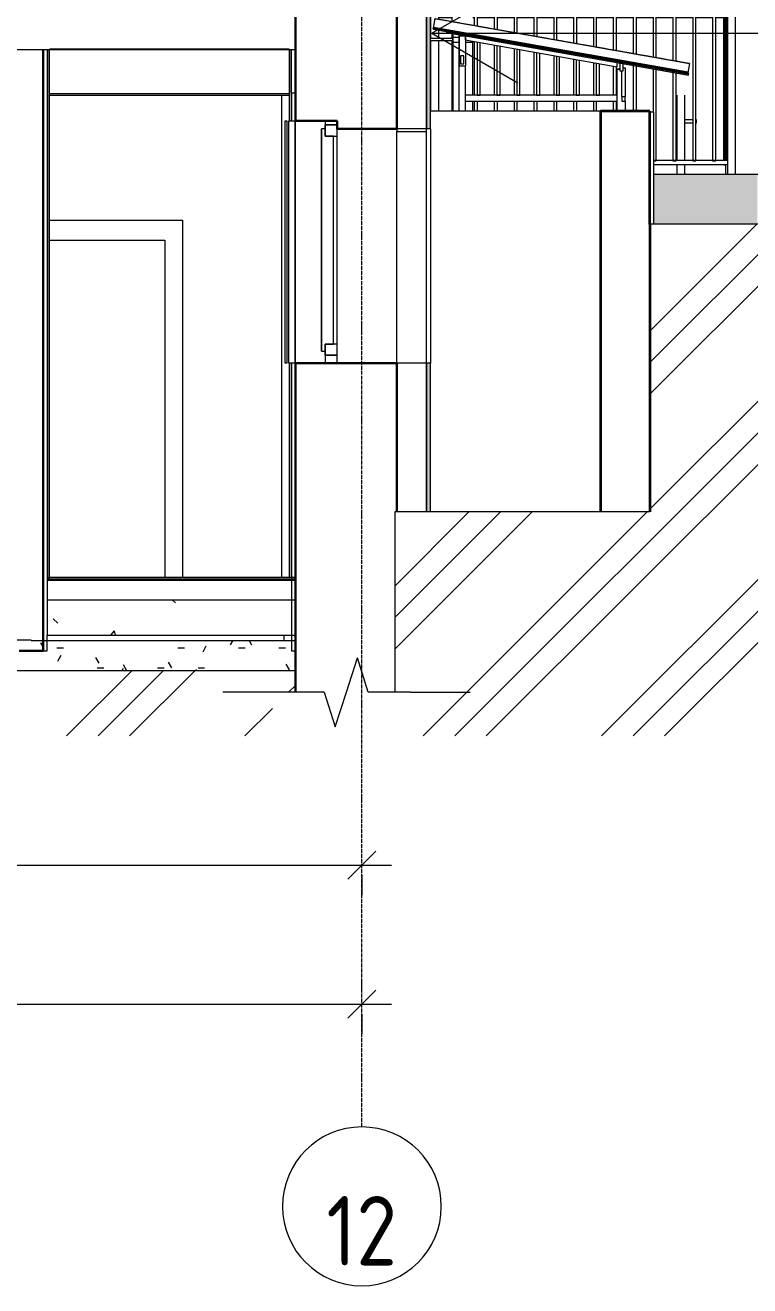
# Model space of a CAD drawing. Header units: millimetres. Extents: x -3929 to 624051, y 52832 to 514950.
# Drawn here: x 610503 to 614151, y 106248 to 112598 of the extents above; entities that cross this region are included whole.
import ezdxf

# ---------------------------------------------------------------- set-up
doc = ezdxf.new("R2010")
doc.units = ezdxf.units.MM
doc.linetypes.add('ADSK_Линия сетки', pattern=[25, 20, -2.5, 0, -2.5])
doc.linetypes.add('ADSK_Невидимые', pattern=[5, 3, -2])
for name, color, linetype, lineweight in [('_ Окна', 7, 'Continuous', 9), ('Аннотация', 7, 'Continuous', 18), ('Каркас', 7, 'Continuous', 18), ('Крыша', 7, 'Continuous', 9), ('Обобщенные модели', 7, 'Continuous', 18), ('Ограждение', 7, 'Continuous', 9), ('Окна', 7, 'Continuous', 9), ('Оси', 253, 'Continuous', 9), ('Перекрытие', 7, 'Continuous', 18), ('Потолки', 7, 'Continuous', 9), ('Размеры', 7, 'Continuous', 9), ('Стены внутренние', 7, 'Continuous', 18), ('Стены наружные', 7, 'Continuous', 18), ('Стены несущие', 7, 'Continuous', 30), ('Стены отделка', 7, 'Continuous', 30), ('Стены перегородки', 7, 'Continuous', 30), ('Стены штриховка', 7, 'Continuous', 9), ('Стены штриховка поверхности', 7, 'Continuous', 18), ('Узлы', 7, 'Continuous', 18), ('ШТРИХОВКА', 252, 'Continuous', 15)]:
    doc.layers.add(name, color=color, linetype=linetype, lineweight=lineweight)
doc.layers.add('Линии', color=7, linetype='Continuous', lineweight=9, true_color=0x00a600)
doc.styles.add('GOST Common', font='GOST_Common.ttf', dxfattribs={"width": 0.9, "height": 350})
doc.styles.add('GOST Common_4', font='GOST_Common.ttf', dxfattribs={"width": 0.9, "height": 200})
doc.dimstyles.new('ADSK_Основной_2_мм_1', dxfattribs={"dimscale": 304.8, "dimtxt": 201.142999, "dimasz": 0.463911, "dimexe": 0.492126, "dimexo": 0.492126, "dimgap": 0.098425, "dimtad": 1, "dimrnd": 0.01, "dimdsep": 46, "dimtxsty": 'GOST Common_4', "dimblk1": 'OBLIQUE', "dimblk2": 'OBLIQUE', "dimsah": 1, "dimcen": 0.09, "dimdle": 0.492126, "dimazin": 2, "dimtfac": 1, "dimtdec": 4, "dimtix": 1, "dimtmove": 1, "dimatfit": 3, "dimfxl": 1, "dimtvp": 1, "dimtolj": 1, "dimtzin": 0, "dimlwd": 20, "dimlwe": 20, "dimarcsym": 2})
pattern_1 = [(0, (580790.93, 121145.93), (406.4, 101.6), [33.528, -271.272, 33.528, -271.272, -1625.6]), (0, (580790.93, 121145.93), (406.4, 101.6), [-609.6, 33.528, -576.072, 33.528, -271.272, -711.2]), (0, (580790.93, 121145.93), (406.4, 101.6), [-1524, 33.528, -169.672, 33.528, -474.472]), (120, (580943.33, 121196.73), (-291.18818, 301.15272), [33.528, -271.272, 33.528, -271.272, -1625.6]), (120, (580943.33, 121196.73), (-291.18818, 301.15272), [-609.6, 33.528, -576.072, 33.528, -271.272, -711.2]), (120, (580943.33, 121196.73), (-291.18818, 301.15272), [-1524, 33.528, -169.672, 33.528, -474.472]), (240, (580994.13, 121399.93), (-115.21182, -402.75272), [33.528, -271.272, 33.528, -271.272, -1625.6]), (240, (580994.13, 121399.93), (-115.21182, -402.75272), [-609.6, 33.528, -576.072, 33.528, -271.272, -711.2]), (240, (580994.13, 121399.93), (-115.21182, -402.75272), [-1524, 33.528, -169.672, 33.528, -474.472])]

# ---------------------------------------------------------------- blocks, each defined once
blk = doc.blocks.new('Водосток - Тип 1 _карниз больше 490мм_-5168659-Разрез 1-1')
at = {"layer": 'Обобщенные модели'}
for p, q in [((55808.4, -215.4), (55695.1, -215.4)), ((55695.1, -225.4), (55808.4, -225.4)), ((55806.4, -207.9), (55806.4, -232.9)), ((55806.4, -207.9), (55839.6, -207.9)), ((55806.4, -232.9), (55839.6, -232.9)), ((55808.4, -190.9), (55808.4, -580.2)), ((55871.6, -232.9), (55910.4, -232.9)), ((55908.4, -500.3), (55908.4, -228.9)), ((55910.4, -232.9), (55910.4, -229.2)), ((55908.4, -580.2), (55908.4, -530.2))]:
    blk.add_line(p, q, dxfattribs=at)
blk = doc.blocks.new('Roof Cladding - 833x50mm-3052797-Разрез 1-1')
at = {"layer": 'Обобщенные модели', "lineweight": 9}
h = blk.add_hatch(dxfattribs=at)
h.set_pattern_fill('FP_30', color=0, style=0, pattern_type=2)
h.set_pattern_definition([(45, (23942.57, 8400), (-106.066, 106.066), [])])
h.paths.add_polyline_path([(56991.1, -389.3), (56991.3, -387.8), (55711.1, -162.1), (55710.8, -163.6), (56836.6, -362.1)])
at = {"layer": 'Обобщенные модели', "color": 0}
for p, q in [((55711.1, -162.1), (55719.5, -114.3)), ((55719.5, -114.3), (56999.8, -340.1)), ((56999.8, -340.1), (56991.3, -387.8))]:
    blk.add_line(p, q, dxfattribs=at)
at = {"layer": 'Обобщенные модели', "color": 0, "linetype": 'ADSK_Невидимые'}
for p, q in [((56999.5, -341.5), (55719.2, -115.8)), ((56991.3, -387.8), (55711.1, -162.1))]:
    blk.add_line(p, q, dxfattribs=at)
at = {"layer": 'Обобщенные модели', "color": 0, "lineweight": 40}
for p, q in [((55711.1, -162.1), (55710.8, -163.6)), ((55710.8, -163.6), (56991.1, -389.3)), ((56991.3, -387.8), (55711.1, -162.1)), ((56991.1, -389.3), (56991.3, -387.8))]:
    blk.add_line(p, q, dxfattribs=at)
blk = doc.blocks.new('Ограждение 2 - Ограждение 2-1804460-Разрез 1-1')
at = {"layer": 'Ограждение', "color": 0}
for p, q in [((55908.3, 201), (57192, -71.9)), ((55908.3, 200.2), (55916, 198.6)), ((55916, 199.3), (55916, -149)), ((55931.9, 195.3), (56016, 177.6)), ((55932, -151.8), (55932, 195.9)), ((56016, 178.1), (56016, -166.6)), ((56031.9, 174.3), (56116, 156.7)), ((56032, -169.4), (56032, 174.7)), ((56116, 156.8), (56116, -184.2)), ((56131.9, 153.4), (56160.1, 147.5)), ((56132, -187.1), (56132, 153.4)), ((56216, 135.6), (56216, -201.9)), ((56232, -204.7), (56232, 132.2)), ((56316, 114.3), (56316, -219.5)), ((56332, -222.3), (56332, 110.9)), ((56416, 93.1), (56416, -237.1)), ((56432, -240), (56432, 89.7)), ((56516, 71.8), (56516, -254.8)), ((56532, -257.6), (56532, 68.4)), ((56616, 50.6), (56616, -272.4)), ((56632, -275.2), (56632, 47.2)), ((56716, 29.3), (56716, -290)), ((56732, -292.3), (56732, 25.9)), ((56816, 8), (56816, -307.7)), ((56832, -310.5), (56832, 4.6)), ((56916, -13.2), (56916, -325.3)), ((56932, -328.1), (56932, -16.6)), ((57016, -34.5), (57016, -830.7)), ((57032, -830.7), (57032, -37.9)), ((57116, -55.7), (57116, -830.7)), ((57132, -830.7), (57132, -59.1)), ((57192, -900), (57192, -31)), ((57232, -900), (57232, -39.5)), ((55697.4, -215.7), (55697.4, -86.4)), ((55737.4, -117.5), (55737.4, -86.4)), ((55737.4, -108.2), (55804.9, -108.2)), ((55804.9, -129.4), (55804.9, -86.4)), ((55916, -68.2), (55908.3, -68.2)), ((55908.3, -108.2), (55916, -108.2)), ((56016, -68.2), (55932, -68.2)), ((55932, -108.2), (56016, -108.2)), ((56116, -68.2), (56032, -68.2)), ((56032, -108.2), (56116, -108.2)), ((56216, -68.2), (56132, -68.2)), ((56132, -108.2), (56216, -108.2)), ((56315, -68.2), (56232, -68.2)), ((56232, -108.2), (56315, -108.2)), ((56416, -68.2), (56332, -68.2)), ((56332, -108.2), (56416, -108.2)), ((56516, -68.2), (56432, -68.2)), ((56432, -108.2), (56516, -108.2)), ((56616, -68.2), (56532, -68.2)), ((56532, -108.2), (56616, -108.2)), ((56716, -68.2), (56632, -68.2)), ((56632, -108.2), (56716, -108.2)), ((56816, -68.2), (56732, -68.2)), ((56732, -108.2), (56816, -108.2)), ((56916, -68.2), (56832, -68.2)), ((56832, -108.2), (56916, -108.2)), ((57016, -68.2), (56932, -68.2)), ((56932, -108.2), (57016, -108.2)), ((57116, -68.2), (57032, -68.2)), ((57032, -108.2), (57116, -108.2)), ((57174.7, -68.2), (57132, -68.2)), ((57132, -108.2), (57182, -108.2)), ((57173, -830), (57173, -108.2)), ((57173.7, -108.2), (57173.7, -830)), ((57173.9, -830), (57173.9, -108.2)), ((57174.6, -108.2), (57174.6, -830)), ((57174.8, -830), (57174.8, -108.2)), ((57175.5, -108.2), (57175.5, -830)), ((57175.7, -830), (57175.7, -108.2)), ((57176.5, -108.2), (57176.5, -830)), ((57176.6, -830), (57176.6, -108.2)), ((57177.5, -830), (57177.5, -108.2)), ((57178.4, -830), (57178.4, -108.2)), ((57179.2, -108.2), (57179.2, -830)), ((57179.3, -830), (57179.3, -108.2)), ((57180.1, -108.2), (57180.1, -830)), ((57180.2, -830), (57180.2, -108.2)), ((57181, -108.2), (57181, -830)), ((57181.1, -830), (57181.1, -108.2)), ((57181.9, -108.2), (57181.9, -830)), ((57182, -830), (57182, -69.7)), ((57184.7, -75), (57184.7, -70.3)), ((57192, -75), (57184.7, -75)), ((57189.6, -75), (57189.6, -830)), ((57189.8, -830), (57189.8, -75)), ((57190.5, -75), (57190.5, -830)), ((57190.7, -830), (57190.7, -75)), ((57191.4, -75), (57191.4, -830)), ((57191.6, -830), (57191.6, -75)), ((55737.4, -215.6), (55737.4, -168.3)), ((55804.9, -215.6), (55804.9, -190.3)), ((55697.4, -580.2), (55697.4, -225.2)), ((55737.4, -580.2), (55737.4, -225.3)), ((55804.9, -580.2), (55804.9, -225.3)), ((55916, -230.2), (55916, -500.3)), ((56016, -247.8), (56016, -500.3)), ((56116, -265.5), (56116, -500.3)), ((56216, -283.1), (56216, -500.3)), ((56316, -300.7), (56316, -500.3)), ((56416, -318.4), (56416, -500.3)), ((56516, -336), (56516, -500.3)), ((56616, -353.6), (56616, -500.3)), ((56632, -500.3), (56632, -356.5)), ((56716, -351), (56716, -580.2)), ((56732, -580.2), (56732, -353.8)), ((56816, -368.6), (56816, -585.2)), ((56832, -830.7), (56832, -371.4)), ((56916, -386.2), (56916, -830.7)), ((56932, -830.7), (56932, -389.1)), ((55916, -530.2), (55916, -580.2)), ((55932, -580.2), (55932, -530.2)), ((56016, -530.2), (56016, -580.2)), ((56032, -580.2), (56032, -530.2)), ((56116, -530.2), (56116, -580.2)), ((56132, -580.2), (56132, -530.2)), ((56216, -530.2), (56216, -580.2)), ((56232, -580.2), (56232, -530.2)), ((56316, -530.2), (56316, -580.2)), ((56332, -580.2), (56332, -530.2)), ((56416, -530.2), (56416, -580.2)), ((56432, -580.2), (56432, -530.2)), ((56516, -530.2), (56516, -580.2)), ((56532, -580.2), (56532, -530.2)), ((56616, -530.2), (56616, -580.2)), ((56632, -580.2), (56632, -530.2)), ((57192, -830), (56820.5, -830)), ((56820.5, -830.7), (56832, -830.7)), ((56820.5, -850), (57192, -850)), ((56916, -830.7), (56932, -830.7)), ((57016, -830.7), (57032, -830.7)), ((57116, -830.7), (57132, -830.7)), ((57172.9, -850.7), (57182, -850.7)), ((57182, -900), (57182, -850))]:
    blk.add_line(p, q, dxfattribs=at)
blk = doc.blocks.new('Ограждение 10 - Ограждение 1-1989493-Разрез 1-1')
at = {"layer": 'Ограждение', "color": 0}
for p, q in [((55840, -201.9), (55841.5, -201.9)), ((55840, -580.2), (55840, -201.9)), ((55841.5, -197.4), (55845.1, -197.4)), ((55841.5, -201.9), (55841.5, -197.4)), ((55841.5, -201.9), (55870.7, -201.9)), ((55841.5, -354.7), (55841.5, -201.9)), ((55870, -201.8), (55870, -222.1)), ((55870, -222.1), (56635.5, -357.1)), ((55871.5, -202.1), (55871.5, -354.7)), ((55929.5, -232.6), (55929.5, -500.3)), ((55945.5, -500.3), (55945.5, -235.4)), ((56029.5, -250.2), (56029.5, -500.3)), ((56045.5, -500.3), (56045.5, -253)), ((56129.5, -267.9), (56129.5, -500.3)), ((56145.5, -500.3), (56145.5, -270.7)), ((56229.5, -285.5), (56229.5, -500.3)), ((56245.5, -500.3), (56245.5, -288.3)), ((56329.5, -303.1), (56329.5, -500.3)), ((56345.5, -500.3), (56345.5, -305.9)), ((55871.5, -354.7), (55841.5, -354.7)), ((55870, -354.7), (55870, -580.2)), ((56429.5, -320.8), (56429.5, -500.3)), ((56445.5, -500.3), (56445.5, -323.6)), ((56529.5, -338.4), (56529.5, -500.3)), ((56545.5, -500.3), (56545.5, -341.2)), ((56635.5, -357.1), (56635.5, -336.8)), ((56635.5, -366.8), (56649.5, -366.8)), ((56635.5, -369.4), (56635.5, -366.8)), ((56635.5, -369.4), (56649.5, -369.4)), ((56635.5, -580.2), (56635.5, -369.4)), ((56659.5, -508.8), (56659.5, -377.1)), ((56665.5, -362.2), (56675.5, -362.2)), ((56675.5, -362.2), (56675.5, -508.8)), ((56635.5, -500.3), (55870, -500.3)), ((55929.5, -500.3), (55945.5, -500.3)), ((56029.5, -500.3), (56045.5, -500.3)), ((56129.5, -500.3), (56145.5, -500.3)), ((56229.5, -500.3), (56245.5, -500.3)), ((56329.5, -500.3), (56345.5, -500.3)), ((56429.5, -500.3), (56445.5, -500.3)), ((56529.5, -500.3), (56545.5, -500.3)), ((55870, -530.2), (56635.5, -530.2)), ((56675.5, -530.2), (56675.5, -580.2))]:
    blk.add_line(p, q, dxfattribs=at)
at = {"layer": 'Ограждение', "color": 0, "lineweight": 18}
for p, q in [((55863, -302.5), (55847, -302.5)), ((55847, -302.5), (55847, -342.5)), ((55863, -342.5), (55863, -302.5)), ((55847, -342.5), (55863, -342.5)), ((56665.5, -337.1), (56649.5, -337.1)), ((56649.5, -337.1), (56649.5, -377.1)), ((56649.5, -377.1), (56665.5, -377.1)), ((56665.5, -377.1), (56665.5, -337.1)), ((56675.5, -508.8), (56659.5, -508.8)), ((56659.5, -508.8), (56659.5, -530.2)), ((56659.5, -530.2), (56675.5, -530.2)), ((56675.5, -530.2), (56675.5, -508.8))]:
    blk.add_line(p, q, dxfattribs=at)
blk = doc.blocks.new('окна_rehau_двупольное - 1085х1220Н ОК34-V331-Разрез 1-1')
at = {"layer": '_ Окна'}
for p, q in [((55165.1, -630), (55165.1, -650)), ((55225.1, -630), (55165.1, -630)), ((55225.1, -650), (55225.1, -630)), ((55165.1, -650), (55225.1, -650)), ((55165.1, -1810), (55165.1, -1850)), ((55225.1, -1810), (55165.1, -1810)), ((55225.1, -1850), (55225.1, -1810)), ((55165.1, -1850), (55225.1, -1850))]:
    blk.add_line(p, q, dxfattribs=at)
at = {"layer": '_ Окна', "lineweight": 18}
for p, q in [((55147.1, -670), (55147.1, -1790)), ((55165.1, -670), (55147.1, -670)), ((55225.1, -650), (55165.1, -650)), ((55165.1, -650), (55165.1, -706)), ((55165.1, -706), (55165.1, -670)), ((55225.1, -706), (55225.1, -650)), ((55207.1, -706), (55165.1, -706)), ((55165.1, -706), (55225.1, -706)), ((55207.1, -1754), (55207.1, -706)), ((55165.1, -1790), (55165.1, -1754)), ((55165.1, -1754), (55207.1, -1754)), ((55225.1, -1754), (55165.1, -1754)), ((55165.1, -1754), (55165.1, -1810)), ((55225.1, -1810), (55225.1, -1754)), ((55147.1, -1790), (55165.1, -1790)), ((55165.1, -1810), (55225.1, -1810))]:
    blk.add_line(p, q, dxfattribs=at)
at = {"layer": 'Окна'}
for p, q in [((55164.5, -630), (55164.5, -670)), ((55147.1, -670), (55146.8, -670)), ((55146.8, -1790), (55146.8, -670)), ((55164.6, -650), (55165.1, -650)), ((55164.6, -650), (55164.6, -670)), ((55164.6, -670), (55164.6, -650)), ((55164.6, -650), (55165.1, -650)), ((55225.1, -1754), (55225.1, -706)), ((55146.8, -1790), (55147.1, -1790)), ((55164.5, -1790), (55164.5, -1850)), ((55164.6, -1790), (55164.6, -1810)), ((55164.6, -1810), (55164.6, -1790)), ((55165.1, -1810), (55164.6, -1810)), ((55165.1, -1810), (55164.6, -1810))]:
    blk.add_line(p, q, dxfattribs=at)
blk = doc.blocks.new('Тип верхнего поручня - Верхний поручень_Внутренний_-6634696-Разрез 1-1')
at = {"layer": 'Ограждение'}
for p, q in [((56935.4, -500.6), (56935.4, -830)), ((56975.4, -830), (56975.4, -500.6)), ((56935.4, -850), (56935.4, -900)), ((56975.4, -900), (56975.4, -850))]:
    blk.add_line(p, q, dxfattribs=at)
blk = doc.blocks.new('Тип перил - Перила_Внутренний_-6646849-Разрез 1-1')
at = {"layer": 'Ограждение', "color": 0}
for p, q in [((56935.4, -500.6), (56935.4, -830)), ((56975.4, -830), (56975.4, -500.6)), ((56935.4, -850), (56935.4, -900)), ((56975.4, -900), (56975.4, -850))]:
    blk.add_line(p, q, dxfattribs=at)
blk = doc.blocks.new('ADSK_Ограждение_Опоры_Г_образная - D15 высота60 консоль80-16089-Разрез 1-1')
at = {"layer": 'Ограждение', "color": 0}
for p, q in [((57016, -624.2), (56975.3, -624.2)), ((57035.4, -624.2), (57032, -624.2)), ((57035.4, -639.2), (57035.4, -624.2)), ((56975.3, -639.2), (57016, -639.2)), ((57032, -639.2), (57035.4, -639.2))]:
    blk.add_line(p, q, dxfattribs=at)
blk = doc.blocks.new('Ось сетки - Круг_Ø8 мм-8258-Разрез 1-1')
at = {"layer": 'Оси', "lineweight": 20}
for start, end in [(360, 180), (180, 360)]:
    blk.add_arc((-0.4, -6098.4), 400, start, end, dxfattribs=at)
blk = doc.blocks.new('ADSK_Обозначение_ФлажокПирогаКонструкции - Разрез Цоколь-5069946-Разрез 1-1')
at = {"layer": 'Аннотация', "lineweight": 5}
for q in [(56135.7, 61.5), (56135.7, -438.5), (59202.7, -188.5)]:
    blk.add_line((55702.7, -188.5), q, dxfattribs=at)
blk = doc.blocks.new('_Oblique')
at = {"color": 0, "linetype": 'ByBlock', "lineweight": -2}
blk.add_line((-0.5, -0.5), (0.5, 0.5), dxfattribs=at)
blk = doc.blocks.new('*D2838')
at = {"layer": 'Defpoints', "color": 0, "transparency": 16777216}
for p in [(605697.9, 108466.1), (612197.9, 108466.1), (612197.9, 108366.1)]:
    blk.add_point(p, dxfattribs=at)
at = {"layer": 'Размеры', "color": 0, "lineweight": 5, "transparency": 16777216}
for p, q in [((605547.9, 108366.1), (612347.9, 108366.1)), ((605697.9, 108316.1), (605697.9, 108216.1)), ((612197.9, 108316.1), (612197.9, 108216.1))]:
    blk.add_line(p, q, dxfattribs=at)
at = {"layer": 'Размеры', "color": 0, "lineweight": 5, "transparency": 16777216, "xscale": 141.4, "yscale": 141.4, "zscale": 141.4, "rotation": 180}
blk.add_blockref('_Oblique', (605697.9, 108366.1), dxfattribs=at)
at = {"layer": 'Размеры', "color": 0, "lineweight": 5, "transparency": 16777216, "xscale": 141.4, "yscale": 141.4, "zscale": 141.4}
blk.add_blockref('_Oblique', (612197.9, 108366.1), dxfattribs=at)
at = {"layer": 'Размеры', "color": 0, "lineweight": 5, "transparency": 16777216, "insert": (608947.9, 108496.1), "char_height": 200, "width": 605.475, "attachment_point": 5, "style": 'GOST Common_4'}
blk.add_mtext('\\A1;6500', dxfattribs=at)
blk = doc.blocks.new('*D2839')
at = {"layer": 'Defpoints', "color": 0, "transparency": 16777216}
for p in [(550347.9, 107766.1), (612197.9, 107766.1), (612197.9, 107666.1)]:
    blk.add_point(p, dxfattribs=at)
at = {"layer": 'Размеры', "color": 0, "lineweight": 5, "transparency": 16777216}
for p, q in [((550197.9, 107666.1), (612347.9, 107666.1)), ((550347.9, 107616.1), (550347.9, 107516.1)), ((612197.9, 107616.1), (612197.9, 107516.1))]:
    blk.add_line(p, q, dxfattribs=at)
at = {"layer": 'Размеры', "color": 0, "lineweight": 5, "transparency": 16777216, "xscale": 141.4, "yscale": 141.4, "zscale": 141.4, "rotation": 180}
blk.add_blockref('_Oblique', (550347.9, 107666.1), dxfattribs=at)
at = {"layer": 'Размеры', "color": 0, "lineweight": 5, "transparency": 16777216, "xscale": 141.4, "yscale": 141.4, "zscale": 141.4}
blk.add_blockref('_Oblique', (612197.9, 107666.1), dxfattribs=at)
at = {"layer": 'Размеры', "color": 0, "lineweight": 5, "transparency": 16777216, "insert": (581272.9, 107796.1), "char_height": 200, "width": 711.842, "attachment_point": 5, "style": 'GOST Common_4'}
blk.add_mtext('\\A1;61850', dxfattribs=at)

msp = doc.modelspace()

# ---------------------------------------------------------------- hatches: boundary and pattern name
at = {"layer": 'Крыша'}
h = msp.add_hatch(dxfattribs=at)
h.set_pattern_fill('FP_30', color=256, style=0, pattern_type=2)
h.set_pattern_definition([(45, (580790.93, 121145.93), (-106.066, 106.066), [])])
h.paths.add_polyline_path([(613842.47, 112345.933), (613842.47, 112356.087), (612623.896, 112570.954), (612623.896, 112560.8), (613684.93, 112373.711)])
at = {"layer": 'Стены наружные', "true_color": 0x6b6b6b}
h = msp.add_hatch(color=251, dxfattribs=at)
h.paths.add_polyline_path([(612523.488, 110145.933), (612543.488, 110145.933), (612543.488, 110895.933), (612523.488, 110895.933), (612523.488, 110543.668)])
h.paths.add_polyline_path([(612543.488, 112075.933), (612543.488, 112745.933), (612523.488, 112745.933), (612523.488, 112075.933)])
at = {"layer": 'Стены штриховка поверхности', "true_color": 0x3a3a3a}
msp.add_hatch(color=250, dxfattribs=at).paths.add_polyline_path([(613668.896, 111595.624), (614189.87, 111595.624), (614189.87, 111845.933), (613668.896, 111845.933), (613668.896, 111689.652)])
at = {"layer": 'Узлы', "lineweight": 5}
h = msp.add_hatch(dxfattribs=at)
h.set_pattern_fill('FP_45', color=252, style=0, pattern_type=2)
h.set_pattern_definition([(45, (580790.93, 121145.93), (-449.013, 449.013), []), (45, (580949.7, 121145.93), (0, 898.026), []), (45, (580632.2, 121145.93), (0, 898.026), [])])
h.paths.add_polyline_path([(601561.152, 109017.489), (605414.902, 109017.489), (605414.902, 109237.47), (605530.676, 109237.47), (605530.676, 112535.933), (605528.818, 112535.913), (605528.818, 112475.933), (550708.754, 112475.933), (550708.754, 112535.933), (550700.492, 112535.933), (550700.492, 112014.22), (550750.492, 112014.22), (550750.492, 111483.731), (549793.123, 111483.731), (549793.123, 112014.22), (549908.896, 112014.22), (549908.896, 112475.471), (548233.206, 112475.471), (548233.206, 111226.174), (601561.152, 111226.174), (601561.152, 109113.133)])
h.paths.add_polyline_path([(608730.374, 109017.489), (611747.305, 109017.489), (611747.305, 109237.47), (611863.079, 109237.47), (611863.079, 109345.933), (606070.676, 109345.933), (606070.676, 109237.47), (606160.975, 109237.47), (606160.975, 109017.489), (608688.727, 109017.489)])
h.paths.add_polyline_path([(613945.696, 109017.489), (614308.896, 109017.489), (614308.896, 111595.624), (613648.896, 111595.624), (613648.896, 110145.933), (612363.896, 110145.933), (612363.896, 109237.47), (612493.378, 109237.47), (612493.378, 109017.489), (612902.631, 109017.489)])
at = {"layer": 'ШТРИХОВКА'}
h = msp.add_hatch(dxfattribs=at)
h.set_pattern_fill('FP_39', color=252, style=0, pattern_type=2)
h.set_pattern_definition([(50, (580790.93, 121145.93), (728.737, -63.756), [76.2, -838.2]), (355, (580790.9, 121145.9), (-140.972, 764.228), [60.96, -670.56]), (100.451, (580851.66, 121140.6), (587.77, 700.467), [64.76, -712.36]), (46.184, (580790.9, 121349.1), (1084.316, -168.17), [114.3, -1257.3]), (96.636, (580881.3, 121335.1), (949.61, 989.71), [97.14, -1068.54]), (351.184, (580790.9, 121349.1), (949.62, 989.7), [91.44, -1005.84]), (21, (580892.53, 121298.33), (606.458, -409.061), [76.2, -838.2]), (326, (580892.5, 121298.3), (247.208, 736.753), [60.96, -670.56]), (71.451, (580943.1, 121264.24), (853.668, 327.685), [64.76, -712.36]), (37.5, (580790.93, 121145.93), (12.3547, 338.2201), [33.528, -628.904, 33.528, -647.192, -673.1]), (37.5, (580790.93, 121145.93), (12.3547, 338.2201), [-1343.152, 33.528, -639.572]), (7.5, (580790.93, 121145.93), (267.279, 400.722), [33.528, -354.584, 33.528, -613.664, -256.54]), (7.5, (580790.93, 121145.93), (267.279, 400.722), [-1035.304, 33.528, -223.012]), (327.5, (580564.37, 121145.93), (542.3633, -22.9153), [33.528, -220.472, 33.528, -758.952, -1051.56]), (327.5, (580564.37, 121145.93), (542.3633, -22.9153), [-1046.48, 33.528, -1018.032]), (317.5, (580462.77, 121145.93), (592.517, 101.707), [33.528, -296.672, 33.528, -492.76, -746.76]), (317.5, (580462.77, 121145.93), (592.517, 101.707), [-856.488, 33.528, -713.232])])
h.paths.add_polyline_path([(611859.567, 109525.933), (611863.079, 109525.933), (611863.079, 109700.933), (610612.678, 109700.933), (610612.678, 109525.933), (611729.184, 109525.933)])
h = msp.add_hatch(dxfattribs=at)
h.set_pattern_fill('FP_29', color=252, style=0, pattern_type=2)
h.set_pattern_definition(pattern_1)
h.paths.add_polyline_path([(608730.374, 109350.933), (610532.678, 109350.933), (610532.678, 109500.933), (606046.648, 109500.933), (606046.648, 109350.933), (607687.309, 109350.933)])
h = msp.add_hatch(dxfattribs=at)
h.set_pattern_fill('FP_29', color=252, style=0, pattern_type=2)
h.set_pattern_definition(pattern_1)
h.paths.add_polyline_path([(611859.567, 109345.933), (611863.079, 109345.933), (611863.079, 109495.933), (610532.678, 109495.933), (610532.678, 109345.933), (611338.035, 109345.933)])

# ---------------------------------------------------------------- linework, layer by layer
at = {"layer": 'Аннотация'}
for p, q in [((612120.342, 109237.47), (612175.342, 109410.675)), ((612230.342, 109237.47), (612175.342, 109410.675)), ((612230.342, 109237.47), (612175.342, 109410.675)), ((611797.305, 109237.47), (611497.305, 109237.47)), ((612007.724, 109237.47), (611797.305, 109237.47)), ((612007.724, 109237.47), (612064.033, 109064.17)), ((612007.724, 109237.47), (612064.033, 109064.17)), ((612064.033, 109064.17), (612120.342, 109237.47)), ((612064.033, 109064.17), (612120.342, 109237.47)), ((612443.378, 109237.47), (612230.342, 109237.47)), ((612443.378, 109237.47), (612743.378, 109237.47))]:
    msp.add_line(p, q, dxfattribs=at)
at = {"layer": 'Каркас'}
for p, q in [((610624.678, 112253.933), (611827.904, 112253.933)), ((610624.678, 112245.933), (611827.904, 112245.933))]:
    msp.add_line(p, q, dxfattribs=at)
at = {"layer": 'Крыша', "lineweight": 18}
for p, q in [((612623.896, 112570.954), (612623.896, 112560.8)), ((613842.47, 112356.087), (612623.896, 112570.954)), ((612623.896, 112560.8), (613842.47, 112345.933)), ((613842.47, 112345.933), (613842.47, 112356.087))]:
    msp.add_line(p, q, dxfattribs=at)
at = {"layer": 'Линии', "color": 7}
for p, q in [((614308.896, 111595.624), (613648.896, 111595.624)), ((613648.896, 110145.933), (612363.896, 110145.933)), ((612363.896, 110145.933), (612363.896, 109237.47)), ((611863.079, 109345.933), (606070.676, 109345.933)), ((611863.079, 109237.47), (611863.079, 109345.933))]:
    msp.add_line(p, q, dxfattribs=at)
at = {"layer": 'Линии', "color": 7, "lineweight": 35}
msp.add_line((613648.896, 111595.624), (613648.896, 110145.933), dxfattribs=at)
at = {"layer": 'Оси', "linetype": 'ADSK_Линия сетки'}
msp.add_line((612197.926, 107047.558), (612197.926, 114047.305), dxfattribs=at)
at = {"layer": 'Перекрытие', "lineweight": 20}
for p, q in [((606066.648, 112475.933), (611863.472, 112475.933)), ((610612.678, 109806.933), (610612.678, 109525.933)), ((611863.079, 109806.933), (610612.678, 109806.933)), ((611863.079, 109525.933), (611863.079, 109806.933)), ((606046.648, 109500.933), (610532.678, 109500.933)), ((611863.079, 109495.933), (610532.678, 109495.933)), ((610612.678, 109525.933), (611863.079, 109525.933)), ((611863.079, 109345.933), (611863.079, 109495.933))]:
    msp.add_line(p, q, dxfattribs=at)
at = {"layer": 'Перекрытие'}
for p, q in [((610612.678, 109815.933), (610612.678, 109806.933)), ((611863.079, 109815.933), (610624.678, 109815.933)), ((611863.079, 109800.933), (610612.678, 109800.933)), ((611863.079, 109700.933), (610612.678, 109700.933))]:
    msp.add_line(p, q, dxfattribs=at)
at = {"layer": 'Потолки', "lineweight": 18}
for p, q in [((611831.078, 112476.933), (610624.678, 112476.933)), ((610624.678, 112476.933), (610624.678, 112475.933)), ((611831.078, 112475.933), (611831.078, 112476.933))]:
    msp.add_line(p, q, dxfattribs=at)
at = {"layer": 'Стены внутренние'}
for p, q in [((613398.896, 112165.714), (612543.488, 112165.714)), ((611862.453, 112115.933), (611862.453, 110895.933)), ((611862.847, 110895.933), (611862.847, 112115.933)), ((612373.074, 112062.21), (612373.074, 110895.933)), ((611806.51, 109495.933), (611806.51, 109525.933))]:
    msp.add_line(p, q, dxfattribs=at)
at = {"layer": 'Стены наружные'}
for p, q in [((611794.607, 109815.933), (611794.607, 112245.933)), ((611811.197, 110895.933), (611811.197, 112115.933)), ((611811.197, 112115.933), (611820.018, 112115.933)), ((611820.018, 112115.933), (611820.018, 110895.933)), ((611830.454, 110895.933), (611830.454, 112115.933)), ((611830.454, 112115.933), (611831.078, 112115.933)), ((612523.063, 110895.933), (612523.063, 112062.21)), ((612543.062, 112075.933), (612543.062, 110895.933)), ((614209.87, 111845.933), (613668.896, 111845.933)), ((610624.678, 111615.933), (611294.664, 111615.933)), ((611294.664, 111615.933), (611294.664, 109815.933)), ((610624.678, 111515.933), (611206.018, 111515.933)), ((611206.018, 111515.933), (611206.018, 109815.933)), ((611820.018, 110895.933), (611811.197, 110895.933)), ((611831.078, 110895.933), (611830.454, 110895.933))]:
    msp.add_line(p, q, dxfattribs=at)
at = {"layer": 'Стены несущие', "lineweight": 30}
for p, q in [((611863.472, 112745.933), (611863.472, 112115.933)), ((612373.489, 112075.933), (612373.489, 112745.933)), ((611863.472, 112115.933), (612073.479, 112115.933)), ((612073.479, 112115.933), (612073.479, 112075.933)), ((612073.479, 112075.933), (612373.489, 112075.933)), ((612373.489, 110895.933), (611863.472, 110895.933)), ((611863.472, 110895.933), (611863.472, 109237.47)), ((612373.489, 110145.933), (612373.489, 110895.933))]:
    msp.add_line(p, q, dxfattribs=at)
at = {"layer": 'Стены несущие', "lineweight": 35}
for p, q in [((613398.896, 112165.714), (613398.896, 110145.933)), ((613648.896, 112165.714), (613398.896, 112165.714)), ((613648.896, 111595.624), (613648.896, 112165.714))]:
    msp.add_line(p, q, dxfattribs=at)
at = {"layer": 'Стены отделка', "lineweight": 18}
for p, q in [((612373.489, 112745.933), (612373.489, 112062.21)), ((612523.488, 112745.933), (612523.488, 112075.933)), ((612523.494, 112062.21), (612523.494, 112745.933)), ((612543.488, 112075.933), (612543.488, 112745.933)), ((610612.678, 112475.933), (610612.678, 109815.933)), ((610624.678, 109815.933), (610624.678, 112475.933)), ((611831.078, 112475.933), (611831.078, 112115.933)), ((611843.078, 112255.933), (611843.078, 112475.933)), ((611863.079, 112255.933), (611843.078, 112255.933)), ((611863.079, 112115.933), (611863.079, 112255.933)), ((613668.896, 112160.696), (613648.896, 112160.696)), ((613668.896, 111595.624), (613668.896, 112160.696)), ((611831.078, 112115.933), (611863.079, 112115.933)), ((612543.488, 112075.933), (612373.489, 112075.933)), ((612373.489, 112062.21), (612523.494, 112062.21)), ((611863.079, 110895.933), (611831.078, 110895.933)), ((611831.078, 110895.933), (611831.078, 109815.933)), ((611863.079, 109495.933), (611863.079, 110895.933)), ((612373.489, 110895.933), (612373.489, 110145.933)), ((612543.488, 110895.933), (612373.489, 110895.933)), ((612523.488, 110895.933), (612523.488, 110145.933)), ((612523.494, 110145.933), (612523.494, 110895.933)), ((612543.488, 110145.933), (612543.488, 110895.933)), ((610612.678, 109815.933), (610624.678, 109815.933)), ((611843.078, 109815.933), (611843.078, 109445.933)), ((610612.678, 109445.933), (610612.678, 109525.933)), ((610592.678, 109445.933), (610612.678, 109445.933)), ((611843.078, 109445.933), (611863.079, 109445.933))]:
    msp.add_line(p, q, dxfattribs=at)
at = {"layer": 'Стены перегородки'}
for p, q in [((610592.678, 109445.933), (610592.678, 112475.933)), ((610472.678, 109445.933), (610592.678, 109445.933))]:
    msp.add_line(p, q, dxfattribs=at)
at = {"layer": 'Стены штриховка'}
for p, q in [((610622.678, 109815.933), (610622.678, 112475.933)), ((611833.078, 112475.933), (611833.078, 112115.933)), ((611843.078, 112255.933), (611843.078, 112115.933)), ((611833.078, 110895.933), (611833.078, 109815.933)), ((611843.078, 110895.933), (611843.078, 109815.933))]:
    msp.add_line(p, q, dxfattribs=at)

# ---------------------------------------------------------------- block references
at = {"layer": 'Аннотация', "lineweight": 20}
msp.add_blockref('ADSK_Обозначение_ФлажокПирогаКонструкции - Разрез Цоколь-5069946-Разрез 1-1', (556848.36, 112745.933), dxfattribs=at)
at = {"layer": 'Обобщенные модели'}
for name in ['Водосток - Тип 1 _карниз больше 490мм_-5168659-Разрез 1-1', 'Roof Cladding - 833x50mm-3052797-Разрез 1-1']:
    msp.add_blockref(name, (556848.36, 112745.933), dxfattribs=at)
at = {"layer": 'Ограждение', "color": 252}
for name in ['Ограждение 2 - Ограждение 2-1804460-Разрез 1-1', 'Ограждение 10 - Ограждение 1-1989493-Разрез 1-1', 'Тип перил - Перила_Внутренний_-6646849-Разрез 1-1', 'ADSK_Ограждение_Опоры_Г_образная - D15 высота60 консоль80-16089-Разрез 1-1']:
    msp.add_blockref(name, (556848.36, 112745.933), dxfattribs=at)
at = {"layer": 'Ограждение'}
msp.add_blockref('Тип верхнего поручня - Верхний поручень_Внутренний_-6634696-Разрез 1-1', (556848.36, 112745.933), dxfattribs=at)
at = {"layer": 'Окна'}
msp.add_blockref('окна_rehau_двупольное - 1085х1220Н ОК34-V331-Разрез 1-1', (556848.36, 112745.933), dxfattribs=at)
at = {"layer": 'Оси', "lineweight": 20}
msp.add_blockref('Ось сетки - Круг_Ø8 мм-8258-Разрез 1-1', (612198.36, 112745.933), dxfattribs=at)

# ---------------------------------------------------------------- texts
at = {"layer": 'Оси', "insert": (612197.095, 106524.653), "char_height": 350, "width": 387, "attachment_point": 5, "line_spacing_factor": 1.022766, "style": 'GOST Common'}
msp.add_mtext('\\pxqc,t0.25714,0.51429,0.77143,1.02857,1.28571,1.54286,1.8,2.05714,2.31429,2.57143,2.82857,3.08571,3.34286,3.6,3.85714,4.11429,4.37143,4.62857,4.88571,5.14286,5.4,5.65714,5.91429,6.17143,6.42857,6.68571,6.94286,7.2,7.45714,7.71429,7.97143,8.22857;{12}', dxfattribs=at)

# ---------------------------------------------------------------- dimensions: what is measured, and where the dimension line sits
at = {"layer": 'Размеры', "lineweight": 5}
for base, p1, p2, override, picture, middle in [((612197.926, 108366.147), (605697.926, 108466.132), (612197.926, 108466.132), {"dimpost": '<>', "dimfxl": 6500, "dimlwd": 5, "dimlwe": 5}, '*D2838', (608947.926, 108496.147)), ((612197.926, 107666.147), (550347.926, 107766.132), (612197.926, 107766.132), {"dimpost": '<>', "dimfxl": 61850, "dimlwd": 5, "dimlwe": 5}, '*D2839', (581272.926, 107796.147))]:
    dim = msp.add_linear_dim(base=base, p1=p1, p2=p2, dimstyle='ADSK_Основной_2_мм_1', override=override, dxfattribs=at)
    dim.commit()
    dim.dimension.update_dxf_attribs({"geometry": picture, "text_midpoint": middle})

doc.saveas('drawing.dxf')
